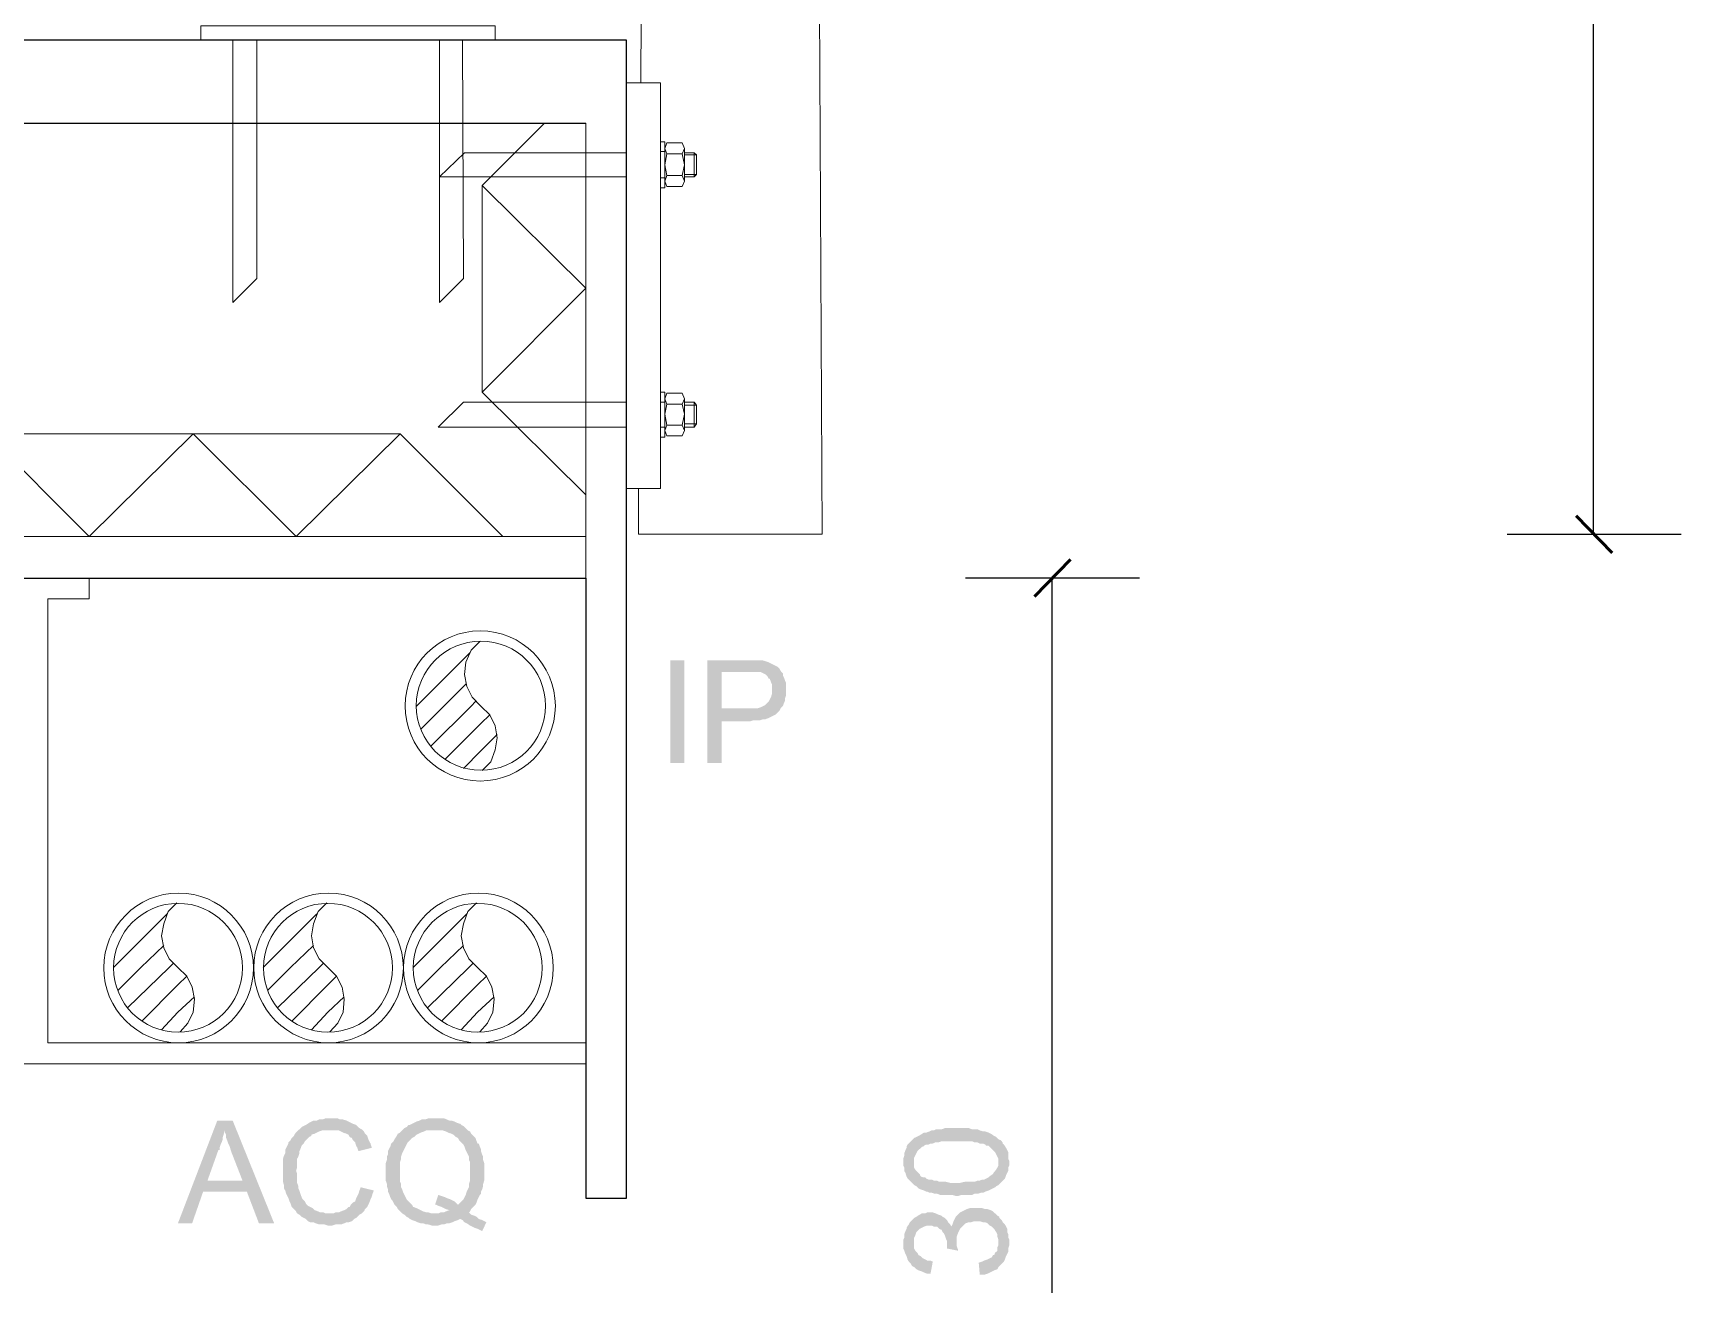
# Model space of a CAD drawing. Header units: millimetres. Extents: x 0.3 to 47.5, y 0.1 to 28.
# Drawn here: x 33.842 to 35.097, y 1.51 to 2.464 of the extents above; entities that cross this region are included whole.
import ezdxf

# ---------------------------------------------------------------- set-up
doc = ezdxf.new("R2010")
doc.units = ezdxf.units.MM
doc.layers.add('PDF _Geometria', color=7, linetype='Continuous')
doc.layers.add('PDF _Riempimenti solidi', color=7, linetype='Continuous')

msp = doc.modelspace()

# ---------------------------------------------------------------- hatches: boundary and pattern name
at = {"layer": 'PDF _Riempimenti solidi', "transparency": 33554559}
for points in [[(34.3858, 1.9857), (34.3558, 1.9857), (34.3558, 1.9074), (34.3667, 1.9074), (34.3667, 1.9391), (34.3883, 1.9391), (34.3908, 1.9399), (34.3958, 1.9399), (34.3983, 1.9407), (34.4, 1.9407), (34.4025, 1.9416), (34.4075, 1.9441), (34.4083, 1.9449), (34.41, 1.9466), (34.4108, 1.9474), (34.3667, 1.9491), (34.3667, 1.9766), (34.3867, 1.9766), (34.4117, 1.9774), (34.4108, 1.9791), (34.4092, 1.9807), (34.4025, 1.9841), (34.4, 1.9849), (34.3975, 1.9857), (34.3883, 1.9857)], [(34.4117, 1.9774), (34.3867, 1.9766), (34.3967, 1.9766), (34.3983, 1.9757), (34.4, 1.9749), (34.4017, 1.9732), (34.4025, 1.9716), (34.4033, 1.9716), (34.4042, 1.9691), (34.405, 1.9674), (34.405, 1.9599), (34.4042, 1.9574), (34.4025, 1.9541), (34.4008, 1.9524), (34.4, 1.9516), (34.3983, 1.9507), (34.3967, 1.9499), (34.3942, 1.9491), (34.3667, 1.9491), (34.4108, 1.9474), (34.4117, 1.9491), (34.4133, 1.9507), (34.4142, 1.9532), (34.415, 1.9549), (34.415, 1.9566), (34.4158, 1.9591), (34.4158, 1.9682), (34.415, 1.9699), (34.4142, 1.9724), (34.4133, 1.9741), (34.4133, 1.9757)], [(33.9942, 1.6349), (33.9825, 1.6349), (33.9525, 1.5566), (33.9633, 1.5566), (33.9717, 1.5807), (34.005, 1.5807), (33.975, 1.5891), (33.9833, 1.6124), (33.9842, 1.6124), (33.9842, 1.6141), (33.985, 1.6166), (33.9858, 1.6182), (33.9867, 1.6207), (33.9867, 1.6224), (33.9875, 1.6249), (33.9883, 1.6274)], [(33.9942, 1.6349), (33.9883, 1.6274), (33.9883, 1.6257), (33.9892, 1.6241), (33.9892, 1.6216), (33.99, 1.6199), (33.9908, 1.6174), (33.9917, 1.6157), (33.9925, 1.6132), (33.9933, 1.6107), (34.0017, 1.5891), (33.975, 1.5891), (34.005, 1.5807), (34.0142, 1.5566), (34.0258, 1.5566)], [(34.0692, 1.6366), (34.065, 1.6366), (34.0625, 1.6357), (34.06, 1.6357), (34.0583, 1.6349), (34.0558, 1.6349), (34.0542, 1.6341), (34.0525, 1.6332), (34.05, 1.6316), (34.0467, 1.6299), (34.045, 1.6282), (34.0433, 1.6266), (34.0417, 1.6249), (34.0408, 1.6232), (34.0392, 1.6216), (34.0383, 1.6199), (34.0367, 1.6182), (34.0367, 1.6174), (34.0342, 1.6124), (34.0342, 1.6099), (34.0333, 1.6082), (34.0325, 1.6057), (34.0325, 1.5882), (34.0333, 1.5857), (34.0333, 1.5832), (34.0342, 1.5816), (34.035, 1.5791), (34.0367, 1.5757), (34.0375, 1.5732), (34.0383, 1.5716), (34.0392, 1.5691), (34.0408, 1.5674), (34.0425, 1.5657), (34.0433, 1.5641), (34.045, 1.5632), (34.0683, 1.5641), (34.065, 1.5641), (34.0633, 1.5649), (34.0608, 1.5649), (34.0592, 1.5657), (34.0567, 1.5666), (34.055, 1.5682), (34.0533, 1.5691), (34.0517, 1.5699), (34.05, 1.5716), (34.0492, 1.5732), (34.0475, 1.5749), (34.0467, 1.5766), (34.0458, 1.5791), (34.045, 1.5816), (34.0442, 1.5832), (34.0442, 1.5849), (34.0433, 1.5874), (34.0433, 1.5941), (34.0425, 1.5966), (34.0433, 1.5991), (34.0433, 1.6057), (34.0442, 1.6074), (34.045, 1.6099), (34.045, 1.6116), (34.0458, 1.6132), (34.0467, 1.6157), (34.0483, 1.6174), (34.0492, 1.6191), (34.0508, 1.6207), (34.0525, 1.6224), (34.0542, 1.6232), (34.0542, 1.6241), (34.0567, 1.6249), (34.06, 1.6266), (34.0625, 1.6274), (34.0692, 1.6274), (34.0925, 1.6282), (34.0908, 1.6291), (34.0892, 1.6307), (34.0883, 1.6316), (34.0858, 1.6324), (34.0842, 1.6332), (34.0825, 1.6341), (34.0808, 1.6349), (34.0783, 1.6357), (34.0758, 1.6357), (34.0742, 1.6366), (34.0717, 1.6366)], [(34.1483, 1.6366), (34.1433, 1.6366), (34.1408, 1.6357), (34.1383, 1.6357), (34.1367, 1.6349), (34.1342, 1.6341), (34.1325, 1.6332), (34.1292, 1.6316), (34.1283, 1.6316), (34.1267, 1.6299), (34.125, 1.6291), (34.1483, 1.6274), (34.1542, 1.6274), (34.1567, 1.6266), (34.1583, 1.6257), (34.1608, 1.6249), (34.1625, 1.6241), (34.1642, 1.6224), (34.1658, 1.6216), (34.1667, 1.6199), (34.1683, 1.6182), (34.17, 1.6166), (34.1708, 1.6149), (34.1717, 1.6124), (34.1725, 1.6107), (34.1742, 1.6074), (34.1742, 1.6049), (34.175, 1.6032), (34.175, 1.5891), (34.1742, 1.5866), (34.1742, 1.5841), (34.1725, 1.5807), (34.1717, 1.5782), (34.17, 1.5749), (34.1683, 1.5732), (34.1675, 1.5724), (34.1658, 1.5707), (34.1792, 1.5707), (34.18, 1.5724), (34.1808, 1.5749), (34.1825, 1.5782), (34.1833, 1.5791), (34.1833, 1.5807), (34.1842, 1.5824), (34.185, 1.5849), (34.185, 1.5866), (34.1858, 1.5891), (34.1858, 1.6024), (34.185, 1.6049), (34.185, 1.6074), (34.1842, 1.6091), (34.1833, 1.6116), (34.1833, 1.6132), (34.1825, 1.6149), (34.1817, 1.6174), (34.1808, 1.6174), (34.18, 1.6191), (34.1792, 1.6216), (34.1775, 1.6232), (34.1758, 1.6249), (34.175, 1.6266), (34.1733, 1.6274), (34.1717, 1.6291), (34.17, 1.6307), (34.1683, 1.6316), (34.1675, 1.6324), (34.165, 1.6332), (34.1633, 1.6341), (34.1608, 1.6349), (34.1592, 1.6349), (34.1575, 1.6357), (34.155, 1.6366), (34.1508, 1.6366)], [(34.0925, 1.6282), (34.0692, 1.6274), (34.075, 1.6274), (34.0783, 1.6257), (34.0808, 1.6249), (34.0825, 1.6241), (34.0833, 1.6224), (34.085, 1.6216), (34.0858, 1.6199), (34.0875, 1.6182), (34.0883, 1.6157), (34.0892, 1.6141), (34.09, 1.6116), (34.1, 1.6141), (34.1, 1.6149), (34.0992, 1.6174), (34.0975, 1.6207), (34.0967, 1.6232), (34.095, 1.6249), (34.0942, 1.6266)], [(34.125, 1.6291), (34.1233, 1.6274), (34.1217, 1.6257), (34.12, 1.6249), (34.1192, 1.6232), (34.1175, 1.6207), (34.1167, 1.6191), (34.115, 1.6174), (34.1142, 1.6149), (34.1133, 1.6132), (34.1125, 1.6116), (34.1125, 1.6091), (34.1117, 1.6074), (34.1117, 1.6049), (34.1108, 1.6024), (34.1108, 1.5891), (34.1117, 1.5866), (34.1117, 1.5849), (34.1125, 1.5824), (34.1125, 1.5807), (34.1133, 1.5791), (34.1142, 1.5766), (34.115, 1.5749), (34.1158, 1.5741), (34.1167, 1.5724), (34.1175, 1.5707), (34.1192, 1.5691), (34.12, 1.5674), (34.1217, 1.5657), (34.1233, 1.5641), (34.125, 1.5632), (34.1267, 1.5616), (34.1283, 1.5607), (34.1292, 1.5599), (34.1308, 1.5591), (34.1333, 1.5582), (34.135, 1.5574), (34.1375, 1.5566), (34.1392, 1.5566), (34.1417, 1.5557), (34.1433, 1.5557), (34.1458, 1.5549), (34.1508, 1.5549), (34.1533, 1.5557), (34.155, 1.5557), (34.1575, 1.5566), (34.1592, 1.5566), (34.1617, 1.5574), (34.1633, 1.5582), (34.1658, 1.5591), (34.1675, 1.5599), (34.1817, 1.5599), (34.18, 1.5616), (34.1783, 1.5624), (34.1758, 1.5632), (34.1483, 1.5641), (34.1458, 1.5641), (34.1433, 1.5649), (34.1417, 1.5649), (34.1392, 1.5657), (34.1342, 1.5682), (34.1317, 1.5691), (34.1308, 1.5707), (34.1292, 1.5724), (34.1283, 1.5732), (34.1267, 1.5749), (34.1242, 1.5799), (34.1233, 1.5824), (34.1225, 1.5841), (34.1225, 1.5866), (34.1217, 1.5882), (34.1217, 1.6032), (34.1225, 1.6057), (34.1225, 1.6074), (34.1233, 1.6099), (34.1242, 1.6116), (34.125, 1.6132), (34.1258, 1.6149), (34.1275, 1.6182), (34.1308, 1.6216), (34.1325, 1.6224), (34.1342, 1.6241), (34.1358, 1.6249), (34.1375, 1.6257), (34.14, 1.6266), (34.1417, 1.6274), (34.1483, 1.6274)], [(34.505, 1.6032), (34.505, 1.6007), (34.5058, 1.5991), (34.5058, 1.5966), (34.5067, 1.5949), (34.5075, 1.5924), (34.5083, 1.5907), (34.51, 1.5891), (34.5117, 1.5874), (34.5133, 1.5857), (34.5133, 1.6066), (34.5158, 1.6116), (34.5175, 1.6132), (34.5192, 1.6149), (34.52, 1.6149), (34.5208, 1.6157), (34.5225, 1.6166), (34.5242, 1.6166), (34.5258, 1.6174), (34.5275, 1.6174), (34.5292, 1.6182), (34.5317, 1.6182), (34.5342, 1.6191), (34.5575, 1.6191), (34.5592, 1.6182), (34.5617, 1.6182), (34.5633, 1.6174), (34.5658, 1.6174), (34.5675, 1.6166), (34.5683, 1.6157), (34.57, 1.6157), (34.5708, 1.6149), (34.5717, 1.6141), (34.5733, 1.6124), (34.575, 1.6107), (34.5758, 1.6091), (34.5775, 1.6057), (34.5775, 1.6032), (34.5783, 1.5866), (34.58, 1.5882), (34.5808, 1.5891), (34.5825, 1.5907), (34.5833, 1.5932), (34.585, 1.5966), (34.585, 1.5991), (34.5858, 1.6007), (34.5858, 1.6041), (34.585, 1.6057), (34.585, 1.6107), (34.5833, 1.6141), (34.5817, 1.6166), (34.5808, 1.6174), (34.5808, 1.6182), (34.5792, 1.6199), (34.5775, 1.6207), (34.5758, 1.6224), (34.5742, 1.6232), (34.5717, 1.6249), (34.57, 1.6257), (34.5675, 1.6266), (34.5658, 1.6266), (34.5633, 1.6274), (34.5617, 1.6282), (34.5575, 1.6282), (34.555, 1.6291), (34.5367, 1.6291), (34.5342, 1.6282), (34.53, 1.6282), (34.5283, 1.6274), (34.5267, 1.6274), (34.525, 1.6266), (34.5225, 1.6257), (34.5208, 1.6257), (34.5183, 1.6241), (34.5167, 1.6232), (34.515, 1.6224), (34.5133, 1.6216), (34.5117, 1.6199), (34.51, 1.6182), (34.5083, 1.6166), (34.5075, 1.6149), (34.5075, 1.6141), (34.5067, 1.6124), (34.5058, 1.6099), (34.5058, 1.6082), (34.505, 1.6057)], [(34.5133, 1.5857), (34.515, 1.5849), (34.5167, 1.5832), (34.5183, 1.5824), (34.5208, 1.5816), (34.5225, 1.5807), (34.5233, 1.5807), (34.525, 1.5799), (34.5267, 1.5799), (34.5292, 1.5791), (34.5308, 1.5791), (34.5333, 1.5782), (34.5425, 1.5782), (34.545, 1.5774), (34.5467, 1.5774), (34.5492, 1.5782), (34.5575, 1.5782), (34.5592, 1.5791), (34.5617, 1.5791), (34.5642, 1.5799), (34.5658, 1.5799), (34.5675, 1.5807), (34.57, 1.5816), (34.5717, 1.5824), (34.5733, 1.5832), (34.575, 1.5841), (34.5758, 1.5849), (34.5775, 1.5857), (34.5783, 1.5866), (34.5775, 1.6032), (34.5775, 1.6007), (34.5758, 1.5974), (34.5742, 1.5957), (34.5733, 1.5941), (34.5708, 1.5924), (34.57, 1.5916), (34.5667, 1.5899), (34.565, 1.5899), (34.5633, 1.5891), (34.5617, 1.5891), (34.5592, 1.5882), (34.5517, 1.5882), (34.5483, 1.5874), (34.5408, 1.5874), (34.5375, 1.5882), (34.5325, 1.5882), (34.5308, 1.5891), (34.5283, 1.5891), (34.5267, 1.5899), (34.5242, 1.5899), (34.5225, 1.5907), (34.5217, 1.5916), (34.52, 1.5916), (34.5183, 1.5924), (34.5175, 1.5941), (34.5158, 1.5957), (34.5142, 1.5974), (34.5133, 1.5991), (34.5133, 1.6032)], [(34.0917, 1.5841), (34.0908, 1.5816), (34.09, 1.5791), (34.0892, 1.5774), (34.0883, 1.5757), (34.0875, 1.5732), (34.0858, 1.5724), (34.0842, 1.5707), (34.0833, 1.5691), (34.0825, 1.5691), (34.0808, 1.5674), (34.0792, 1.5666), (34.0767, 1.5657), (34.075, 1.5649), (34.0725, 1.5649), (34.0708, 1.5641), (34.0683, 1.5641), (34.045, 1.5632), (34.0467, 1.5616), (34.05, 1.5599), (34.0517, 1.5582), (34.0533, 1.5574), (34.0558, 1.5574), (34.0575, 1.5566), (34.06, 1.5557), (34.0642, 1.5557), (34.0667, 1.5549), (34.07, 1.5549), (34.0725, 1.5557), (34.0767, 1.5557), (34.0792, 1.5566), (34.0808, 1.5574), (34.0825, 1.5574), (34.085, 1.5582), (34.0867, 1.5599), (34.0883, 1.5607), (34.09, 1.5624), (34.0908, 1.5632), (34.0925, 1.5641), (34.0942, 1.5657), (34.095, 1.5674), (34.0967, 1.5691), (34.0983, 1.5724), (34.0992, 1.5749), (34.1, 1.5766), (34.1008, 1.5791), (34.1017, 1.5816)], [(34.1508, 1.5782), (34.1483, 1.5707), (34.1492, 1.5707), (34.1508, 1.5699), (34.1533, 1.5691), (34.1567, 1.5674), (34.1592, 1.5666), (34.1567, 1.5657), (34.155, 1.5649), (34.1525, 1.5649), (34.1508, 1.5641), (34.1483, 1.5641), (34.1758, 1.5632), (34.1742, 1.5649), (34.175, 1.5657), (34.1758, 1.5674), (34.1775, 1.5691), (34.1792, 1.5707), (34.1658, 1.5707), (34.165, 1.5716), (34.1633, 1.5732), (34.16, 1.5749), (34.1575, 1.5757), (34.1558, 1.5766), (34.1533, 1.5774)], [(34.1817, 1.5599), (34.1675, 1.5599), (34.1692, 1.5591), (34.1708, 1.5574), (34.1725, 1.5566), (34.175, 1.5549), (34.1783, 1.5532), (34.1808, 1.5524), (34.1825, 1.5516), (34.1842, 1.5507), (34.1875, 1.5574), (34.1842, 1.5591)], [(34.505, 1.5416), (34.505, 1.5374), (34.5058, 1.5357), (34.5067, 1.5332), (34.5075, 1.5316), (34.5083, 1.5291), (34.5092, 1.5274), (34.5108, 1.5257), (34.5117, 1.5241), (34.5133, 1.5416), (34.5133, 1.5457), (34.5142, 1.5474), (34.515, 1.5499), (34.5167, 1.5516), (34.5175, 1.5524), (34.5192, 1.5532), (34.5208, 1.5541), (34.5233, 1.5549), (34.5267, 1.5549), (34.5283, 1.5541), (34.5308, 1.5541), (34.5325, 1.5524), (34.5342, 1.5516), (34.535, 1.5499), (34.5358, 1.5491), (34.5367, 1.5474), (34.5375, 1.5449), (34.5383, 1.5432), (34.5383, 1.5391), (34.5392, 1.5574), (34.5383, 1.5591), (34.5367, 1.5607), (34.535, 1.5616), (34.5342, 1.5624), (34.5317, 1.5632), (34.53, 1.5641), (34.5275, 1.5649), (34.5233, 1.5649), (34.5217, 1.5641), (34.5192, 1.5641), (34.5175, 1.5632), (34.515, 1.5616), (34.5133, 1.5607), (34.5117, 1.5591), (34.51, 1.5574), (34.5092, 1.5557), (34.5075, 1.5532), (34.5075, 1.5524), (34.5067, 1.5507), (34.5058, 1.5482), (34.5058, 1.5457), (34.505, 1.5441)], [(34.5383, 1.5374), (34.5467, 1.5357), (34.5467, 1.5366), (34.5458, 1.5391), (34.5458, 1.5432), (34.545, 1.5616), (34.5442, 1.5599), (34.5433, 1.5582), (34.5425, 1.5557), (34.5417, 1.5541), (34.5408, 1.5557), (34.5392, 1.5574), (34.5383, 1.5391)], [(34.545, 1.5616), (34.5458, 1.5432), (34.5458, 1.5466), (34.5467, 1.5491), (34.5475, 1.5507), (34.5483, 1.5524), (34.55, 1.5541), (34.5508, 1.5549), (34.5525, 1.5566), (34.555, 1.5574), (34.5567, 1.5574), (34.5592, 1.5582), (34.5633, 1.5582), (34.5658, 1.5574), (34.5675, 1.5574), (34.5692, 1.5566), (34.5708, 1.5549), (34.5725, 1.5541), (34.5742, 1.5524), (34.5758, 1.5499), (34.5767, 1.5482), (34.5767, 1.5466), (34.5775, 1.5441), (34.5775, 1.5232), (34.5792, 1.5249), (34.58, 1.5257), (34.5817, 1.5274), (34.5825, 1.5291), (34.5833, 1.5316), (34.585, 1.5349), (34.585, 1.5374), (34.5858, 1.5399), (34.5858, 1.5441), (34.585, 1.5457), (34.585, 1.5482), (34.5842, 1.5499), (34.5842, 1.5524), (34.5825, 1.5557), (34.5808, 1.5574), (34.58, 1.5591), (34.5783, 1.5607), (34.5783, 1.5616), (34.5767, 1.5624), (34.575, 1.5641), (34.5733, 1.5657), (34.5717, 1.5666), (34.5692, 1.5674), (34.5675, 1.5674), (34.565, 1.5682), (34.5558, 1.5682), (34.5533, 1.5674), (34.5483, 1.5649), (34.5467, 1.5632)], [(34.5117, 1.5241), (34.5133, 1.5232), (34.515, 1.5216), (34.5167, 1.5207), (34.5192, 1.5199), (34.5208, 1.5191), (34.5233, 1.5182), (34.5258, 1.5182), (34.5275, 1.5274), (34.5258, 1.5282), (34.5233, 1.5282), (34.5217, 1.5291), (34.52, 1.5299), (34.5183, 1.5316), (34.5167, 1.5324), (34.5158, 1.5341), (34.5142, 1.5357), (34.5133, 1.5374), (34.5133, 1.5416)], [(34.5625, 1.5266), (34.5633, 1.5174), (34.5667, 1.5174), (34.5692, 1.5182), (34.5742, 1.5207), (34.5767, 1.5216), (34.5775, 1.5232), (34.5775, 1.5424), (34.5775, 1.5399), (34.5767, 1.5382), (34.5767, 1.5357), (34.575, 1.5341), (34.5742, 1.5324), (34.5733, 1.5324), (34.5725, 1.5307), (34.5708, 1.5299), (34.5692, 1.5291), (34.5667, 1.5282), (34.565, 1.5274)]]:
    msp.add_hatch(color=256, dxfattribs=at).paths.add_polyline_path(points)

# ---------------------------------------------------------------- linework, layer by layer
at = {"layer": 'PDF _Geometria', "lineweight": 25}
for points in [[(35.0308, 2.0816), (35.0308, 4.8724)], [(33.7433, 2.2532), (33.8067, 2.2532), (33.8067, 2.3949), (34.2633, 2.3949)], [(34.965, 2.0816), (35.0975, 2.0816)], [(34.685, 2.0482), (34.5525, 2.0482)], [(34.6183, 2.0482), (34.6183, 1.0249)]]:
    msp.add_lwpolyline(points, dxfattribs=at)
at = {"layer": 'PDF _Geometria', "lineweight": 9}
for points in [[(34.305, 2.4257), (34.3067, 2.7357), (34.3183, 4.8341)], [(34.4367, 3.4182), (34.44, 2.7357), (34.4433, 2.0816), (34.3033, 2.0816), (34.3033, 2.1166)], [(34.1942, 2.4582), (34.1942, 2.4691), (33.97, 2.4691), (33.97, 2.4582)], [(34.0125, 2.4582), (34.0125, 2.2766), (33.9942, 2.2582), (33.9942, 2.4582)], [(34.1692, 2.4582), (34.17, 2.2766), (34.1517, 2.2582), (34.1517, 2.4582)], [(34.1842, 2.1899), (34.1842, 2.3474), (34.2317, 2.3949)], [(34.2633, 2.3949), (34.2633, 1.5757)], [(34.32, 2.3807), (34.3233, 2.3807), (34.3233, 2.3457), (34.32, 2.3457)], [(34.3233, 2.3732), (34.32, 2.3732)], [(34.3383, 2.3757), (34.3383, 2.3507)], [(34.2942, 2.3724), (34.1708, 2.3724), (34.1517, 2.3541), (34.2942, 2.3541)], [(34.3367, 2.3716), (34.325, 2.3716)], [(34.3383, 2.3557), (34.3475, 2.3557), (34.3475, 2.3707), (34.3458, 2.3724), (34.3383, 2.3724)], [(34.3475, 2.3707), (34.3383, 2.3707)], [(34.3475, 2.3557), (34.3458, 2.3541), (34.3458, 2.3724)], [(34.3233, 2.3532), (34.32, 2.3532)], [(34.3367, 2.3549), (34.325, 2.3549)], [(34.3458, 2.3541), (34.3383, 2.3541)], [(34.1842, 2.3474), (34.2633, 2.2691), (34.1842, 2.1899), (34.2633, 2.1116)], [(34.32, 2.1899), (34.3233, 2.1899), (34.3233, 2.1557), (34.32, 2.1557)], [(34.3383, 2.1849), (34.3383, 2.1607)], [(34.2942, 2.1824), (34.17, 2.1824), (34.1508, 2.1632), (34.2942, 2.1632)], [(34.3233, 2.1824), (34.32, 2.1824)], [(34.3367, 2.1807), (34.325, 2.1807)], [(34.3383, 2.1657), (34.3475, 2.1657), (34.3475, 2.1799), (34.3458, 2.1824), (34.3383, 2.1824)], [(34.3475, 2.1799), (34.3383, 2.1799)], [(34.3475, 2.1657), (34.3458, 2.1632), (34.3458, 2.1824)], [(34.3233, 2.1632), (34.32, 2.1632)], [(34.3367, 2.1649), (34.325, 2.1649)], [(34.3458, 2.1632), (34.3383, 2.1632)], [(33.4125, 2.0799), (33.4917, 2.1582), (33.57, 2.0799), (33.6492, 2.1582), (33.7275, 2.0799), (33.8067, 2.1582), (33.885, 2.0799), (33.9642, 2.1582), (34.0425, 2.0799), (34.1217, 2.1582), (34.2, 2.0799)], [(33.4917, 2.1582), (34.1217, 2.1582)], [(33.35, 2.0482), (33.35, 2.0799), (34.2633, 2.0799)], [(34.2633, 1.6941), (33.8533, 1.6941), (33.8533, 2.0324), (33.885, 2.0324), (33.885, 2.0482)], [(34.1825, 1.9999), (34.1758, 1.9932), (34.1717, 1.9841), (34.1708, 1.9749), (34.1725, 1.9657), (34.1767, 1.9574), (34.1833, 1.9507), (34.19, 1.9441), (34.1942, 1.9357), (34.1958, 1.9266), (34.1942, 1.9174), (34.1908, 1.9082), (34.1842, 1.9016)], [(34.1342, 1.9507), (34.175, 1.9916)], [(34.1375, 1.9332), (34.1717, 1.9674)], [(34.145, 1.9199), (34.1758, 1.9507), (34.1792, 1.9541)], [(34.1558, 1.9099), (34.1833, 1.9374), (34.19, 1.9441)], [(34.17, 1.9032), (34.1833, 1.9166), (34.1958, 1.9291)], [(33.9517, 1.8007), (33.945, 1.7941), (33.9417, 1.7849), (33.94, 1.7757), (33.9417, 1.7666), (33.9458, 1.7582), (33.9525, 1.7516), (33.9592, 1.7449), (33.9633, 1.7366), (33.965, 1.7274), (33.9642, 1.7174), (33.96, 1.7091), (33.9542, 1.7024)], [(34.0658, 1.8007), (34.0592, 1.7941), (34.0558, 1.7849), (34.0542, 1.7757), (34.0558, 1.7666), (34.06, 1.7582), (34.0667, 1.7516), (34.0733, 1.7449), (34.0775, 1.7366), (34.0792, 1.7274), (34.0783, 1.7174), (34.0742, 1.7091), (34.0683, 1.7024)], [(34.18, 1.8007), (34.1733, 1.7941), (34.17, 1.7849), (34.1683, 1.7757), (34.17, 1.7666), (34.1742, 1.7582), (34.1808, 1.7516), (34.1875, 1.7449), (34.1917, 1.7366), (34.1933, 1.7274), (34.1925, 1.7174), (34.1883, 1.7091), (34.1825, 1.7024)], [(33.9033, 1.7516), (33.9442, 1.7924)], [(34.0175, 1.7516), (34.0583, 1.7924)], [(34.1317, 1.7516), (34.1725, 1.7924)], [(33.9067, 1.7341), (33.9242, 1.7516), (33.9417, 1.7682)], [(34.0208, 1.7341), (34.0383, 1.7516), (34.0558, 1.7682)], [(34.135, 1.7341), (34.1525, 1.7516), (34.17, 1.7682)], [(33.9142, 1.7207), (33.9458, 1.7516), (33.9492, 1.7549)], [(34.0283, 1.7207), (34.06, 1.7516), (34.0633, 1.7549)], [(34.1425, 1.7207), (34.1742, 1.7516), (34.1775, 1.7549)], [(33.925, 1.7107), (33.9525, 1.7382), (33.9592, 1.7449)], [(34.0392, 1.7107), (34.0667, 1.7382), (34.0733, 1.7449)], [(34.1533, 1.7107), (34.1808, 1.7382), (34.1875, 1.7449)], [(33.94, 1.7041), (33.9525, 1.7174), (33.965, 1.7291)], [(34.0542, 1.7041), (34.0667, 1.7174), (34.0792, 1.7291)], [(34.1683, 1.7041), (34.1808, 1.7174), (34.1933, 1.7291)], [(34.2633, 1.6782), (33.1208, 1.6782)], [(33.8533, 1.6782), (33.4758, 1.6782)]]:
    msp.add_lwpolyline(points, dxfattribs=at)
at = {"layer": 'PDF _Geometria', "lineweight": 25}
msp.add_lwpolyline([(33.7433, 2.2532), (27.05, 2.2532), (27.05, 2.4341), (27.0258, 2.4582), (26.4983, 2.4582), (26.4983, 1.5757), (26.53, 1.5757), (26.53, 2.0482), (34.2633, 2.0482), (34.2633, 1.5757), (34.2942, 1.5757), (34.2942, 2.4582), (33.7667, 2.4582), (33.7433, 2.4341)], close=True, dxfattribs=at)
at = {"layer": 'PDF _Geometria', "lineweight": 9}
for points in [[(34.2942, 2.1166), (34.2942, 2.4257), (34.32, 2.4257), (34.32, 2.1166)], [(34.3367, 2.3716), (34.3383, 2.3757), (34.3367, 2.3799), (34.325, 2.3799), (34.3233, 2.3757), (34.325, 2.3716), (34.3233, 2.3632), (34.325, 2.3549), (34.3233, 2.3507), (34.325, 2.3466), (34.3367, 2.3466), (34.3383, 2.3507), (34.3367, 2.3549), (34.3383, 2.3632)], [(34.3367, 2.1807), (34.3383, 2.1849), (34.3367, 2.1891), (34.325, 2.1891), (34.3233, 2.1849), (34.325, 2.1807), (34.3233, 2.1732), (34.325, 2.1649), (34.3233, 2.1607), (34.325, 2.1566), (34.3367, 2.1566), (34.3383, 2.1607), (34.3367, 2.1649), (34.3383, 2.1732)]]:
    msp.add_lwpolyline(points, close=True, dxfattribs=at)
at = {"layer": 'PDF _Geometria', "lineweight": 50}
for points in [[(35.0175, 2.0957), (35.045, 2.0674)], [(34.6325, 2.0624), (34.605, 2.0341)]]:
    msp.add_lwpolyline(points, dxfattribs=at)
at = {"layer": 'PDF _Geometria', "lineweight": 9}
for centre, radius in [((34.1828, 1.9508), 0.0572), ((34.1833, 1.951), 0.0492), ((33.953, 1.7512), 0.057), ((34.0672, 1.7512), 0.057), ((34.1814, 1.7512), 0.057), ((33.9526, 1.7513), 0.0491), ((34.0668, 1.7513), 0.0491), ((34.1809, 1.7513), 0.0491)]:
    msp.add_circle(centre, radius, dxfattribs=at)
at = {"layer": 'PDF _Riempimenti solidi', "lineweight": 9, "transparency": 33554559}
msp.add_solid([(34.3383, 1.9074), (34.3383, 1.9857), (34.3275, 1.9074), (34.3275, 1.9857)], dxfattribs=at)

doc.saveas('drawing.dxf')
